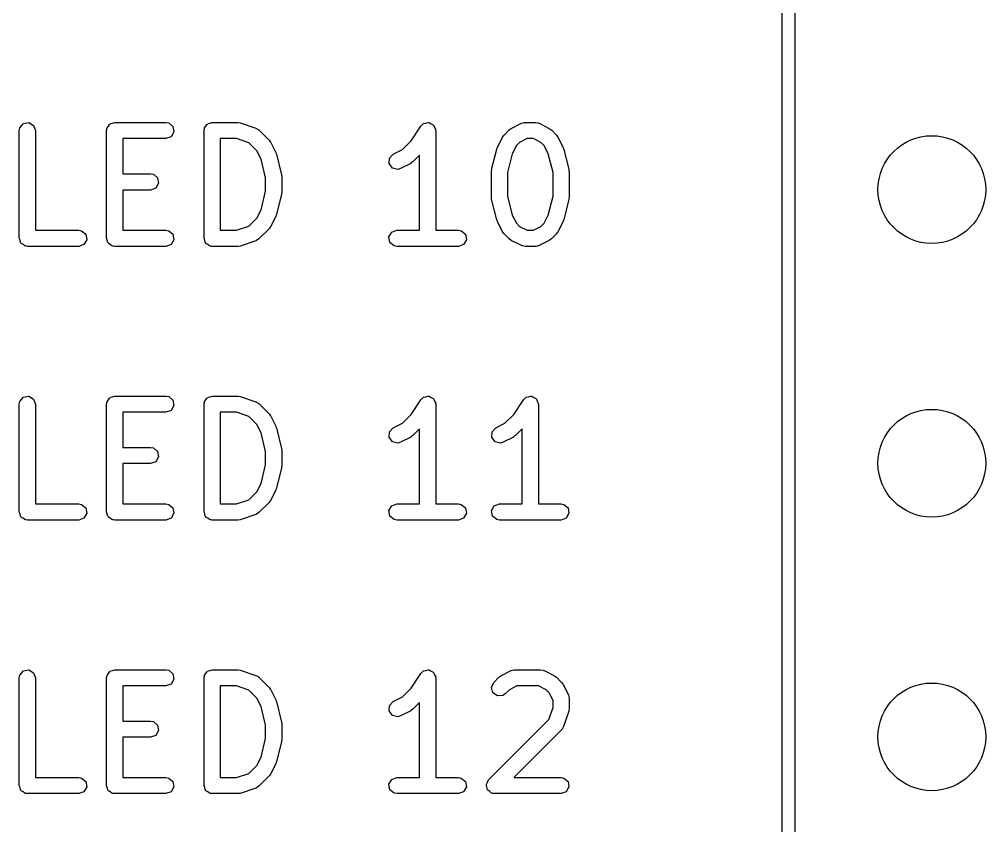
# Model space of a CAD drawing. Extents: x 127.3 to 175.4, y -127 to -66.1.
# Drawn here: x 153.93 to 162.9, y -112.3 to -104.81 of the extents above; entities that cross this region are included whole.
import ezdxf

# ---------------------------------------------------------------- set-up
doc = ezdxf.new("R2010")
doc.units = 0
doc.layers.add('BLACK', color=7, linetype='CONTINUOUS')

msp = doc.modelspace()

# ---------------------------------------------------------------- linework, layer by layer
at = {"layer": 'BLACK', "linetype": 'CONTINUOUS'}
for p, q in [((161.009, -122.961), (161.009, -74.641)), ((161.129, -74.701), (161.129, -122.901)), ((153.931, -105.843), (153.936, -105.818)), ((153.936, -105.818), (153.969, -105.778)), ((153.969, -105.778), (154.019, -105.769)), ((154.019, -105.769), (154.064, -105.795)), ((154.064, -105.795), (154.081, -105.843)), ((154.744, -105.827), (154.745, -105.818)), ((154.745, -105.818), (154.758, -105.803)), ((154.758, -105.803), (154.767, -105.786)), ((154.767, -105.786), (154.774, -105.784)), ((154.774, -105.784), (154.778, -105.778)), ((154.778, -105.778), (154.797, -105.775)), ((154.797, -105.775), (154.816, -105.768)), ((154.816, -105.768), (155.292, -105.768)), ((155.292, -105.768), (155.318, -105.773)), ((155.318, -105.773), (155.357, -105.806)), ((155.357, -105.806), (155.366, -105.856)), ((155.648, -105.827), (155.65, -105.818)), ((155.65, -105.818), (155.663, -105.803)), ((155.663, -105.803), (155.672, -105.786)), ((155.672, -105.786), (155.679, -105.784)), ((155.679, -105.784), (155.683, -105.778)), ((155.683, -105.778), (155.702, -105.775)), ((155.702, -105.775), (155.72, -105.768)), ((155.72, -105.768), (155.959, -105.768)), ((155.959, -105.768), (155.981, -105.772)), ((155.981, -105.772), (155.982, -105.772)), ((155.982, -105.772), (156.125, -105.82)), ((156.125, -105.82), (156.148, -105.832)), ((157.567, -105.938), (157.658, -105.802)), ((157.658, -105.802), (157.676, -105.783)), ((157.676, -105.783), (157.68, -105.782)), ((157.68, -105.782), (157.683, -105.778)), ((157.683, -105.778), (157.704, -105.775)), ((157.704, -105.775), (157.725, -105.769)), ((157.725, -105.769), (157.729, -105.77)), ((157.729, -105.77), (157.733, -105.769)), ((157.733, -105.769), (157.752, -105.78)), ((157.752, -105.78), (157.772, -105.789)), ((157.772, -105.789), (157.774, -105.793)), ((157.774, -105.793), (157.778, -105.795)), ((157.778, -105.795), (157.785, -105.816)), ((157.785, -105.816), (157.795, -105.835)), ((158.496, -105.824), (158.592, -105.776)), ((158.592, -105.776), (158.617, -105.769)), ((158.617, -105.769), (158.621, -105.77)), ((158.621, -105.77), (158.625, -105.768)), ((158.625, -105.768), (158.72, -105.768)), ((158.72, -105.768), (158.746, -105.773)), ((158.746, -105.773), (158.75, -105.776)), ((158.75, -105.776), (158.754, -105.776)), ((158.754, -105.776), (158.849, -105.824)), ((153.931, -106.843), (153.931, -105.843)), ((154.081, -105.843), (154.081, -106.768)), ((154.741, -105.843), (154.742, -105.834)), ((154.741, -106.843), (154.741, -105.843)), ((154.742, -105.83), (154.744, -105.827)), ((154.742, -105.834), (154.742, -105.83)), ((155.34, -105.901), (155.292, -105.918)), ((155.366, -105.856), (155.34, -105.901)), ((155.645, -105.843), (155.647, -105.834)), ((155.645, -106.843), (155.645, -105.843)), ((155.647, -105.83), (155.648, -105.827)), ((155.647, -105.834), (155.647, -105.83)), ((156.148, -105.832), (156.15, -105.836)), ((156.15, -105.836), (156.154, -105.838)), ((156.154, -105.838), (156.25, -105.933)), ((157.795, -105.835), (157.794, -105.839)), ((157.794, -105.839), (157.795, -105.843)), ((157.795, -105.843), (157.795, -106.768)), ((158.368, -106), (158.415, -105.905)), ((158.415, -105.905), (158.429, -105.887)), ((158.429, -105.886), (158.477, -105.838)), ((158.429, -105.887), (158.429, -105.886)), ((158.477, -105.838), (158.495, -105.825)), ((158.495, -105.825), (158.496, -105.824)), ((158.849, -105.824), (158.867, -105.837)), ((158.867, -105.837), (158.869, -105.838)), ((158.869, -105.838), (158.916, -105.886)), ((158.916, -105.886), (158.929, -105.904)), ((158.929, -105.904), (158.93, -105.905)), ((158.93, -105.905), (158.978, -106)), ((155.292, -105.918), (154.891, -105.918)), ((154.891, -105.918), (154.891, -106.245)), ((155.795, -105.918), (155.795, -106.768)), ((155.946, -105.918), (155.795, -105.918)), ((156.061, -105.957), (155.946, -105.918)), ((156.135, -106.031), (156.061, -105.957)), ((156.25, -105.933), (156.263, -105.952)), ((156.263, -105.952), (156.264, -105.953)), ((156.264, -105.953), (156.311, -106.048)), ((157.486, -106.02), (157.567, -105.938)), ((158.367, -106.004), (158.368, -106)), ((158.544, -105.983), (158.506, -106.06)), ((158.574, -105.953), (158.544, -105.983)), ((158.643, -105.918), (158.574, -105.953)), ((158.703, -105.918), (158.643, -105.918)), ((158.771, -105.953), (158.703, -105.918)), ((158.802, -105.983), (158.771, -105.953)), ((158.84, -106.06), (158.802, -105.983)), ((158.978, -106), (158.982, -106.013)), ((156.174, -106.108), (156.135, -106.031)), ((156.311, -106.048), (156.315, -106.06)), ((156.315, -106.06), (156.317, -106.063)), ((156.317, -106.063), (156.365, -106.254)), ((157.366, -106.099), (157.401, -106.062)), ((157.401, -106.062), (157.486, -106.02)), ((157.645, -106.072), (157.583, -106.134)), ((157.645, -106.768), (157.645, -106.072)), ((158.314, -106.206), (158.362, -106.016)), ((158.362, -106.016), (158.367, -106.004)), ((158.506, -106.06), (158.462, -106.234)), ((158.884, -106.234), (158.84, -106.06)), ((158.982, -106.013), (158.984, -106.016)), ((158.984, -106.016), (159.031, -106.206)), ((156.217, -106.281), (156.174, -106.108)), ((157.363, -106.15), (157.366, -106.099)), ((157.393, -106.192), (157.363, -106.15)), ((157.564, -106.149), (157.468, -106.196)), ((157.565, -106.147), (157.564, -106.149)), ((157.583, -106.134), (157.565, -106.147)), ((154.891, -106.245), (155.149, -106.245)), ((155.149, -106.245), (155.175, -106.249)), ((155.175, -106.249), (155.214, -106.282)), ((156.365, -106.254), (156.366, -106.269)), ((156.366, -106.269), (156.367, -106.272)), ((157.443, -106.204), (157.393, -106.192)), ((157.468, -106.196), (157.443, -106.204)), ((158.312, -106.224), (158.315, -106.21)), ((158.312, -106.462), (158.312, -106.224)), ((158.315, -106.21), (158.314, -106.206)), ((158.462, -106.234), (158.462, -106.453)), ((158.884, -106.453), (158.884, -106.234)), ((159.031, -106.206), (159.032, -106.221)), ((159.032, -106.221), (159.034, -106.224)), ((159.034, -106.224), (159.034, -106.462)), ((155.223, -106.333), (155.197, -106.377)), ((155.214, -106.282), (155.223, -106.333)), ((156.217, -106.406), (156.217, -106.281)), ((156.367, -106.272), (156.367, -106.415)), ((155.149, -106.395), (154.891, -106.395)), ((154.891, -106.395), (154.891, -106.768)), ((155.197, -106.377), (155.149, -106.395)), ((156.174, -106.579), (156.217, -106.406)), ((156.365, -106.433), (156.317, -106.623)), ((156.367, -106.415), (156.364, -106.43)), ((156.364, -106.43), (156.365, -106.433)), ((158.313, -106.466), (158.312, -106.462)), ((158.314, -106.481), (158.313, -106.466)), ((158.362, -106.671), (158.314, -106.481)), ((158.462, -106.453), (158.506, -106.627)), ((158.84, -106.627), (158.884, -106.453)), ((159.031, -106.481), (158.984, -106.671)), ((159.034, -106.462), (159.031, -106.477)), ((159.031, -106.477), (159.031, -106.481)), ((156.135, -106.656), (156.174, -106.579)), ((156.317, -106.623), (156.312, -106.635)), ((158.506, -106.627), (158.544, -106.704)), ((158.802, -106.704), (158.84, -106.627)), ((156.061, -106.73), (156.135, -106.656)), ((156.311, -106.639), (156.264, -106.734)), ((156.312, -106.635), (156.311, -106.639)), ((158.364, -106.674), (158.362, -106.671)), ((158.368, -106.686), (158.364, -106.674)), ((158.415, -106.782), (158.368, -106.686)), ((158.544, -106.704), (158.574, -106.734)), ((158.771, -106.734), (158.802, -106.704)), ((158.978, -106.686), (158.93, -106.782)), ((158.984, -106.671), (158.978, -106.683)), ((158.978, -106.683), (158.978, -106.686)), ((154.081, -106.768), (154.482, -106.768)), ((154.482, -106.768), (154.508, -106.773)), ((154.508, -106.773), (154.547, -106.806)), ((154.547, -106.806), (154.556, -106.856)), ((154.891, -106.768), (155.292, -106.768)), ((155.292, -106.768), (155.318, -106.773)), ((155.318, -106.773), (155.357, -106.806)), ((155.357, -106.806), (155.366, -106.856)), ((155.795, -106.768), (155.946, -106.768)), ((155.946, -106.768), (156.061, -106.73)), ((156.25, -106.754), (156.154, -106.849)), ((156.264, -106.734), (156.25, -106.752)), ((156.25, -106.752), (156.25, -106.754)), ((157.361, -106.83), (157.387, -106.786)), ((157.387, -106.786), (157.435, -106.768)), ((157.435, -106.768), (157.645, -106.768)), ((157.795, -106.768), (158.006, -106.768)), ((158.006, -106.768), (158.032, -106.773)), ((158.032, -106.773), (158.071, -106.806)), ((158.071, -106.806), (158.08, -106.856)), ((158.416, -106.783), (158.415, -106.782)), ((158.429, -106.801), (158.416, -106.783)), ((158.477, -106.849), (158.429, -106.801)), ((158.574, -106.734), (158.643, -106.768)), ((158.643, -106.768), (158.703, -106.768)), ((158.703, -106.768), (158.771, -106.734)), ((158.916, -106.801), (158.869, -106.849)), ((158.917, -106.8), (158.916, -106.801)), ((158.93, -106.782), (158.917, -106.8)), ((153.938, -106.862), (153.931, -106.843)), ((153.941, -106.881), (153.938, -106.862)), ((153.946, -106.885), (153.941, -106.881)), ((153.949, -106.892), (153.946, -106.885)), ((153.966, -106.901), (153.949, -106.892)), ((154.556, -106.856), (154.531, -106.901)), ((154.747, -106.862), (154.741, -106.843)), ((154.751, -106.881), (154.747, -106.862)), ((154.756, -106.885), (154.751, -106.881)), ((154.758, -106.892), (154.756, -106.885)), ((154.775, -106.901), (154.758, -106.892)), ((155.366, -106.856), (155.34, -106.901)), ((155.652, -106.862), (155.645, -106.843)), ((155.656, -106.881), (155.652, -106.862)), ((155.661, -106.885), (155.656, -106.881)), ((155.663, -106.892), (155.661, -106.885)), ((155.68, -106.901), (155.663, -106.892)), ((156.125, -106.867), (155.982, -106.915)), ((156.129, -106.864), (156.125, -106.867)), ((156.133, -106.864), (156.129, -106.864)), ((156.154, -106.849), (156.133, -106.864)), ((157.37, -106.881), (157.361, -106.83)), ((157.409, -106.914), (157.37, -106.881)), ((158.08, -106.856), (158.054, -106.901)), ((158.478, -106.849), (158.477, -106.849)), ((158.496, -106.863), (158.478, -106.849)), ((158.592, -106.91), (158.496, -106.863)), ((158.849, -106.863), (158.754, -106.91)), ((158.85, -106.862), (158.849, -106.863)), ((158.869, -106.849), (158.85, -106.862)), ((153.981, -106.914), (153.966, -106.901)), ((153.99, -106.916), (153.981, -106.914)), ((153.993, -106.917), (153.99, -106.916)), ((153.996, -106.917), (153.993, -106.917)), ((154.006, -106.918), (153.996, -106.917)), ((154.482, -106.918), (154.006, -106.918)), ((154.531, -106.901), (154.482, -106.918)), ((154.79, -106.914), (154.775, -106.901)), ((154.8, -106.916), (154.79, -106.914)), ((154.803, -106.917), (154.8, -106.916)), ((154.806, -106.917), (154.803, -106.917)), ((154.816, -106.918), (154.806, -106.917)), ((155.292, -106.918), (154.816, -106.918)), ((155.34, -106.901), (155.292, -106.918)), ((155.695, -106.914), (155.68, -106.901)), ((155.705, -106.916), (155.695, -106.914)), ((155.707, -106.917), (155.705, -106.916)), ((155.711, -106.917), (155.707, -106.917)), ((155.72, -106.918), (155.711, -106.917)), ((155.959, -106.918), (155.72, -106.918)), ((155.96, -106.918), (155.959, -106.918)), ((155.982, -106.915), (155.96, -106.918)), ((157.435, -106.918), (157.409, -106.914)), ((158.006, -106.918), (157.435, -106.918)), ((158.054, -106.901), (158.006, -106.918)), ((158.596, -106.911), (158.592, -106.91)), ((158.6, -106.914), (158.596, -106.911)), ((158.625, -106.918), (158.6, -106.914)), ((158.72, -106.918), (158.625, -106.918)), ((158.725, -106.917), (158.72, -106.918)), ((158.729, -106.918), (158.725, -106.917)), ((158.754, -106.91), (158.729, -106.918)), ((153.936, -108.358), (153.969, -108.318)), ((153.969, -108.318), (154.019, -108.309)), ((154.019, -108.309), (154.064, -108.335)), ((154.758, -108.343), (154.767, -108.326)), ((154.767, -108.326), (154.774, -108.324)), ((154.774, -108.324), (154.778, -108.318)), ((154.778, -108.318), (154.797, -108.315)), ((154.797, -108.315), (154.816, -108.308)), ((154.816, -108.308), (155.292, -108.308)), ((155.292, -108.308), (155.318, -108.313)), ((155.318, -108.313), (155.357, -108.346)), ((155.663, -108.343), (155.672, -108.326)), ((155.672, -108.326), (155.679, -108.324)), ((155.679, -108.324), (155.683, -108.318)), ((155.683, -108.318), (155.702, -108.315)), ((155.702, -108.315), (155.72, -108.308)), ((155.72, -108.308), (155.959, -108.308)), ((155.959, -108.308), (155.981, -108.312)), ((155.981, -108.312), (155.982, -108.312)), ((155.982, -108.312), (156.125, -108.36)), ((157.658, -108.342), (157.676, -108.323)), ((157.676, -108.323), (157.68, -108.322)), ((157.68, -108.322), (157.683, -108.318)), ((157.683, -108.318), (157.704, -108.315)), ((157.704, -108.315), (157.725, -108.309)), ((157.725, -108.309), (157.729, -108.31)), ((157.729, -108.31), (157.733, -108.309)), ((157.733, -108.309), (157.752, -108.32)), ((157.752, -108.32), (157.772, -108.329)), ((157.772, -108.329), (157.774, -108.333)), ((157.774, -108.333), (157.778, -108.335)), ((158.61, -108.342), (158.628, -108.323)), ((158.628, -108.323), (158.633, -108.322)), ((158.633, -108.322), (158.635, -108.318)), ((158.635, -108.318), (158.657, -108.315)), ((158.657, -108.315), (158.678, -108.309)), ((158.678, -108.309), (158.682, -108.31)), ((158.682, -108.31), (158.686, -108.309)), ((158.686, -108.309), (158.705, -108.32)), ((158.705, -108.32), (158.725, -108.329)), ((158.725, -108.329), (158.727, -108.333)), ((158.727, -108.333), (158.73, -108.335)), ((153.931, -108.383), (153.936, -108.358)), ((153.931, -109.383), (153.931, -108.383)), ((154.064, -108.335), (154.081, -108.383)), ((154.081, -108.383), (154.081, -109.308)), ((154.741, -108.383), (154.742, -108.374)), ((154.741, -109.383), (154.741, -108.383)), ((154.742, -108.37), (154.744, -108.367)), ((154.742, -108.374), (154.742, -108.37)), ((154.744, -108.367), (154.745, -108.358)), ((154.745, -108.358), (154.758, -108.343)), ((155.366, -108.396), (155.34, -108.441)), ((155.357, -108.346), (155.366, -108.396)), ((155.645, -108.383), (155.647, -108.374)), ((155.645, -109.383), (155.645, -108.383)), ((155.647, -108.37), (155.648, -108.367)), ((155.647, -108.374), (155.647, -108.37)), ((155.648, -108.367), (155.65, -108.358)), ((155.65, -108.358), (155.663, -108.343)), ((156.125, -108.36), (156.148, -108.372)), ((156.148, -108.372), (156.15, -108.376)), ((156.15, -108.376), (156.154, -108.378)), ((156.154, -108.378), (156.25, -108.473)), ((157.567, -108.478), (157.658, -108.342)), ((157.778, -108.335), (157.785, -108.356)), ((157.785, -108.356), (157.795, -108.375)), ((157.795, -108.375), (157.794, -108.379)), ((157.794, -108.379), (157.795, -108.383)), ((157.795, -108.383), (157.795, -109.308)), ((158.519, -108.478), (158.61, -108.342)), ((158.73, -108.335), (158.738, -108.356)), ((158.738, -108.356), (158.747, -108.375)), ((158.747, -108.375), (158.746, -108.379)), ((158.746, -108.379), (158.748, -108.383)), ((158.748, -108.383), (158.748, -109.308)), ((155.292, -108.458), (154.891, -108.458)), ((154.891, -108.458), (154.891, -108.785)), ((155.34, -108.441), (155.292, -108.458)), ((155.795, -108.458), (155.795, -109.308)), ((155.946, -108.458), (155.795, -108.458)), ((156.061, -108.497), (155.946, -108.458)), ((156.135, -108.571), (156.061, -108.497)), ((156.25, -108.473), (156.263, -108.492)), ((156.263, -108.492), (156.264, -108.493)), ((156.264, -108.493), (156.311, -108.588)), ((157.486, -108.56), (157.567, -108.478)), ((158.438, -108.56), (158.519, -108.478)), ((156.174, -108.648), (156.135, -108.571)), ((156.311, -108.588), (156.315, -108.6)), ((156.315, -108.6), (156.317, -108.603)), ((157.366, -108.639), (157.401, -108.602)), ((157.401, -108.602), (157.486, -108.56)), ((158.318, -108.639), (158.354, -108.602)), ((158.354, -108.602), (158.438, -108.56)), ((156.217, -108.821), (156.174, -108.648)), ((156.317, -108.603), (156.365, -108.794)), ((157.363, -108.69), (157.366, -108.639)), ((157.393, -108.732), (157.363, -108.69)), ((157.564, -108.689), (157.468, -108.736)), ((157.565, -108.687), (157.564, -108.689)), ((157.583, -108.674), (157.565, -108.687)), ((157.645, -108.612), (157.583, -108.674)), ((157.645, -109.308), (157.645, -108.612)), ((158.315, -108.69), (158.318, -108.639)), ((158.346, -108.732), (158.315, -108.69)), ((158.516, -108.689), (158.421, -108.736)), ((158.517, -108.687), (158.516, -108.689)), ((158.535, -108.674), (158.517, -108.687)), ((158.598, -108.612), (158.535, -108.674)), ((158.598, -109.308), (158.598, -108.612)), ((157.443, -108.744), (157.393, -108.732)), ((157.468, -108.736), (157.443, -108.744)), ((158.396, -108.744), (158.346, -108.732)), ((158.421, -108.736), (158.396, -108.744)), ((154.891, -108.785), (155.149, -108.785)), ((155.149, -108.785), (155.175, -108.789)), ((155.175, -108.789), (155.214, -108.822)), ((155.214, -108.822), (155.223, -108.873)), ((156.217, -108.946), (156.217, -108.821)), ((156.365, -108.794), (156.366, -108.809)), ((156.366, -108.809), (156.367, -108.812)), ((156.367, -108.812), (156.367, -108.955)), ((155.149, -108.935), (154.891, -108.935)), ((154.891, -108.935), (154.891, -109.308)), ((155.197, -108.917), (155.149, -108.935)), ((155.223, -108.873), (155.197, -108.917)), ((156.174, -109.119), (156.217, -108.946)), ((156.367, -108.955), (156.364, -108.97)), ((156.365, -108.973), (156.317, -109.163)), ((156.364, -108.97), (156.365, -108.973)), ((156.135, -109.196), (156.174, -109.119)), ((156.061, -109.27), (156.135, -109.196)), ((156.311, -109.179), (156.264, -109.274)), ((156.312, -109.175), (156.311, -109.179)), ((156.317, -109.163), (156.312, -109.175)), ((154.081, -109.308), (154.482, -109.308)), ((154.482, -109.308), (154.508, -109.313)), ((154.508, -109.313), (154.547, -109.346)), ((154.891, -109.308), (155.292, -109.308)), ((155.292, -109.308), (155.318, -109.313)), ((155.318, -109.313), (155.357, -109.346)), ((155.795, -109.308), (155.946, -109.308)), ((155.946, -109.308), (156.061, -109.27)), ((156.25, -109.294), (156.154, -109.389)), ((156.264, -109.274), (156.25, -109.292)), ((156.25, -109.292), (156.25, -109.294)), ((157.387, -109.326), (157.435, -109.308)), ((157.435, -109.308), (157.645, -109.308)), ((157.795, -109.308), (158.006, -109.308)), ((158.006, -109.308), (158.032, -109.313)), ((158.032, -109.313), (158.071, -109.346)), ((158.339, -109.326), (158.387, -109.308)), ((158.387, -109.308), (158.598, -109.308)), ((158.748, -109.308), (158.959, -109.308)), ((158.959, -109.308), (158.984, -109.313)), ((158.984, -109.313), (159.024, -109.346)), ((153.938, -109.402), (153.931, -109.383)), ((153.941, -109.421), (153.938, -109.402)), ((154.556, -109.396), (154.531, -109.441)), ((154.547, -109.346), (154.556, -109.396)), ((154.747, -109.402), (154.741, -109.383)), ((154.751, -109.421), (154.747, -109.402)), ((155.366, -109.396), (155.34, -109.441)), ((155.357, -109.346), (155.366, -109.396)), ((155.652, -109.402), (155.645, -109.383)), ((155.656, -109.421), (155.652, -109.402)), ((156.125, -109.407), (155.982, -109.455)), ((156.129, -109.404), (156.125, -109.407)), ((156.133, -109.404), (156.129, -109.404)), ((156.154, -109.389), (156.133, -109.404)), ((157.361, -109.37), (157.387, -109.326)), ((157.37, -109.421), (157.361, -109.37)), ((158.08, -109.396), (158.054, -109.441)), ((158.071, -109.346), (158.08, -109.396)), ((158.313, -109.37), (158.339, -109.326)), ((158.322, -109.421), (158.313, -109.37)), ((159.032, -109.396), (159.007, -109.441)), ((159.024, -109.346), (159.032, -109.396)), ((153.946, -109.425), (153.941, -109.421)), ((153.949, -109.432), (153.946, -109.425)), ((153.966, -109.441), (153.949, -109.432)), ((153.981, -109.454), (153.966, -109.441)), ((153.99, -109.456), (153.981, -109.454)), ((153.993, -109.457), (153.99, -109.456)), ((153.996, -109.457), (153.993, -109.457)), ((154.006, -109.458), (153.996, -109.457)), ((154.482, -109.458), (154.006, -109.458)), ((154.531, -109.441), (154.482, -109.458)), ((154.756, -109.425), (154.751, -109.421)), ((154.758, -109.432), (154.756, -109.425)), ((154.775, -109.441), (154.758, -109.432)), ((154.79, -109.454), (154.775, -109.441)), ((154.8, -109.456), (154.79, -109.454)), ((154.803, -109.457), (154.8, -109.456)), ((154.806, -109.457), (154.803, -109.457)), ((154.816, -109.458), (154.806, -109.457)), ((155.292, -109.458), (154.816, -109.458)), ((155.34, -109.441), (155.292, -109.458)), ((155.661, -109.425), (155.656, -109.421)), ((155.663, -109.432), (155.661, -109.425)), ((155.68, -109.441), (155.663, -109.432)), ((155.695, -109.454), (155.68, -109.441)), ((155.705, -109.456), (155.695, -109.454)), ((155.707, -109.457), (155.705, -109.456)), ((155.711, -109.457), (155.707, -109.457)), ((155.72, -109.458), (155.711, -109.457)), ((155.959, -109.458), (155.72, -109.458)), ((155.96, -109.458), (155.959, -109.458)), ((155.982, -109.455), (155.96, -109.458)), ((157.409, -109.454), (157.37, -109.421)), ((157.435, -109.458), (157.409, -109.454)), ((158.006, -109.458), (157.435, -109.458)), ((158.054, -109.441), (158.006, -109.458)), ((158.361, -109.454), (158.322, -109.421)), ((158.387, -109.458), (158.361, -109.454)), ((158.959, -109.458), (158.387, -109.458)), ((159.007, -109.441), (158.959, -109.458)), ((153.931, -110.923), (153.936, -110.898)), ((153.931, -111.923), (153.931, -110.923)), ((153.936, -110.898), (153.969, -110.858)), ((153.969, -110.858), (154.019, -110.849)), ((154.019, -110.849), (154.064, -110.875)), ((154.064, -110.875), (154.081, -110.923)), ((154.081, -110.923), (154.081, -111.848)), ((154.741, -110.923), (154.742, -110.914)), ((154.741, -111.923), (154.741, -110.923)), ((154.742, -110.91), (154.744, -110.907)), ((154.742, -110.914), (154.742, -110.91)), ((154.744, -110.907), (154.745, -110.898)), ((154.745, -110.898), (154.758, -110.883)), ((154.758, -110.883), (154.767, -110.866)), ((154.767, -110.866), (154.774, -110.864)), ((154.774, -110.864), (154.778, -110.858)), ((154.778, -110.858), (154.797, -110.855)), ((154.797, -110.855), (154.816, -110.848)), ((154.816, -110.848), (155.292, -110.848)), ((155.292, -110.848), (155.318, -110.853)), ((155.318, -110.853), (155.357, -110.886)), ((155.357, -110.886), (155.366, -110.936)), ((155.645, -110.923), (155.647, -110.914)), ((155.645, -111.923), (155.645, -110.923)), ((155.647, -110.91), (155.648, -110.907)), ((155.647, -110.914), (155.647, -110.91)), ((155.648, -110.907), (155.65, -110.898)), ((155.65, -110.898), (155.663, -110.883)), ((155.663, -110.883), (155.672, -110.866)), ((155.672, -110.866), (155.679, -110.864)), ((155.679, -110.864), (155.683, -110.858)), ((155.683, -110.858), (155.702, -110.855)), ((155.702, -110.855), (155.72, -110.848)), ((155.72, -110.848), (155.959, -110.848)), ((155.959, -110.848), (155.981, -110.852)), ((155.981, -110.852), (155.982, -110.852)), ((155.982, -110.852), (156.125, -110.9)), ((156.125, -110.9), (156.148, -110.912)), ((156.148, -110.912), (156.15, -110.916)), ((156.15, -110.916), (156.154, -110.918)), ((156.154, -110.918), (156.25, -111.013)), ((157.567, -111.018), (157.658, -110.882)), ((157.658, -110.882), (157.676, -110.863)), ((157.676, -110.863), (157.68, -110.862)), ((157.68, -110.862), (157.683, -110.858)), ((157.683, -110.858), (157.704, -110.855)), ((157.704, -110.855), (157.725, -110.849)), ((157.725, -110.849), (157.729, -110.85)), ((157.729, -110.85), (157.733, -110.849)), ((157.733, -110.849), (157.752, -110.86)), ((157.752, -110.86), (157.772, -110.869)), ((157.772, -110.869), (157.774, -110.873)), ((157.774, -110.873), (157.778, -110.875)), ((157.778, -110.875), (157.785, -110.896)), ((157.785, -110.896), (157.795, -110.915)), ((157.795, -110.915), (157.794, -110.919)), ((157.794, -110.919), (157.795, -110.923)), ((157.795, -110.923), (157.795, -111.848)), ((158.334, -110.966), (158.382, -110.918)), ((158.382, -110.918), (158.4, -110.905)), ((158.4, -110.905), (158.401, -110.904)), ((158.401, -110.904), (158.496, -110.856)), ((158.496, -110.856), (158.521, -110.849)), ((158.521, -110.849), (158.526, -110.85)), ((158.526, -110.85), (158.53, -110.848)), ((158.53, -110.848), (158.768, -110.848)), ((158.768, -110.848), (158.794, -110.853)), ((158.794, -110.853), (158.797, -110.856)), ((158.797, -110.856), (158.802, -110.856)), ((158.802, -110.856), (158.897, -110.904)), ((158.897, -110.904), (158.915, -110.917)), ((158.915, -110.917), (158.916, -110.918)), ((158.916, -110.918), (158.964, -110.966)), ((155.292, -110.998), (154.891, -110.998)), ((154.891, -110.998), (154.891, -111.325)), ((155.34, -110.981), (155.292, -110.998)), ((155.366, -110.936), (155.34, -110.981)), ((155.795, -110.998), (155.795, -111.848)), ((155.946, -110.998), (155.795, -110.998)), ((156.061, -111.037), (155.946, -110.998)), ((156.25, -111.013), (156.263, -111.032)), ((157.486, -111.1), (157.567, -111.018)), ((158.312, -111.012), (158.334, -110.966)), ((158.326, -111.062), (158.312, -111.012)), ((158.548, -110.998), (158.479, -111.033)), ((158.75, -110.998), (158.548, -110.998)), ((158.819, -111.033), (158.75, -110.998)), ((158.964, -110.966), (158.977, -110.984)), ((158.977, -110.984), (158.978, -110.985)), ((158.978, -110.985), (159.026, -111.08)), ((156.135, -111.111), (156.061, -111.037)), ((156.174, -111.188), (156.135, -111.111)), ((156.263, -111.032), (156.264, -111.033)), ((156.264, -111.033), (156.311, -111.128)), ((157.401, -111.142), (157.486, -111.1)), ((158.368, -111.091), (158.326, -111.062)), ((158.419, -111.087), (158.368, -111.091)), ((158.44, -111.072), (158.419, -111.087)), ((158.479, -111.033), (158.44, -111.072)), ((158.849, -111.063), (158.819, -111.033)), ((158.884, -111.132), (158.849, -111.063)), ((159.026, -111.08), (159.033, -111.105)), ((159.033, -111.105), (159.032, -111.11)), ((159.032, -111.11), (159.034, -111.114)), ((156.217, -111.361), (156.174, -111.188)), ((156.311, -111.128), (156.315, -111.14)), ((156.315, -111.14), (156.317, -111.143)), ((156.317, -111.143), (156.365, -111.334)), ((157.363, -111.23), (157.366, -111.179)), ((157.366, -111.179), (157.401, -111.142)), ((157.645, -111.152), (157.583, -111.214)), ((157.645, -111.848), (157.645, -111.152)), ((158.845, -111.311), (158.884, -111.197)), ((158.884, -111.197), (158.884, -111.132)), ((159.034, -111.114), (159.034, -111.209)), ((157.393, -111.272), (157.363, -111.23)), ((157.443, -111.284), (157.393, -111.272)), ((157.468, -111.276), (157.443, -111.284)), ((157.564, -111.229), (157.468, -111.276)), ((157.565, -111.227), (157.564, -111.229)), ((157.583, -111.214), (157.565, -111.227)), ((159.03, -111.233), (158.982, -111.376)), ((159.034, -111.209), (159.03, -111.231)), ((159.03, -111.231), (159.03, -111.233)), ((154.891, -111.325), (155.149, -111.325)), ((155.149, -111.325), (155.175, -111.329)), ((155.175, -111.329), (155.214, -111.362)), ((155.214, -111.362), (155.223, -111.413)), ((156.217, -111.486), (156.217, -111.361)), ((156.365, -111.334), (156.366, -111.349)), ((156.366, -111.349), (156.367, -111.352)), ((156.367, -111.352), (156.367, -111.495)), ((158.286, -111.87), (158.845, -111.311)), ((158.982, -111.376), (158.97, -111.399)), ((155.197, -111.457), (155.149, -111.475)), ((155.223, -111.413), (155.197, -111.457)), ((158.964, -111.405), (158.521, -111.848)), ((158.966, -111.401), (158.964, -111.405)), ((158.97, -111.399), (158.966, -111.401)), ((155.149, -111.475), (154.891, -111.475)), ((154.891, -111.475), (154.891, -111.848)), ((156.174, -111.659), (156.217, -111.486)), ((156.365, -111.513), (156.317, -111.703)), ((156.367, -111.495), (156.364, -111.51)), ((156.364, -111.51), (156.365, -111.513)), ((156.061, -111.81), (156.135, -111.736)), ((156.135, -111.736), (156.174, -111.659)), ((156.311, -111.719), (156.264, -111.814)), ((156.312, -111.715), (156.311, -111.719)), ((156.317, -111.703), (156.312, -111.715)), ((155.946, -111.848), (156.061, -111.81)), ((156.264, -111.814), (156.25, -111.832)), ((154.081, -111.848), (154.482, -111.848)), ((154.482, -111.848), (154.508, -111.853)), ((154.508, -111.853), (154.547, -111.886)), ((154.547, -111.886), (154.556, -111.936)), ((154.891, -111.848), (155.292, -111.848)), ((155.292, -111.848), (155.318, -111.853)), ((155.318, -111.853), (155.357, -111.886)), ((155.357, -111.886), (155.366, -111.936)), ((155.795, -111.848), (155.946, -111.848)), ((156.25, -111.834), (156.154, -111.929)), ((156.25, -111.832), (156.25, -111.834)), ((157.361, -111.91), (157.387, -111.866)), ((157.37, -111.961), (157.361, -111.91)), ((157.387, -111.866), (157.435, -111.848)), ((157.435, -111.848), (157.645, -111.848)), ((157.795, -111.848), (158.006, -111.848)), ((158.006, -111.848), (158.032, -111.853)), ((158.032, -111.853), (158.071, -111.886)), ((158.071, -111.886), (158.08, -111.936)), ((158.265, -111.917), (158.266, -111.914)), ((158.271, -111.939), (158.265, -111.917)), ((158.266, -111.91), (158.277, -111.891)), ((158.266, -111.914), (158.266, -111.91)), ((158.277, -111.891), (158.286, -111.87)), ((158.521, -111.848), (158.959, -111.848)), ((158.959, -111.848), (158.984, -111.853)), ((158.984, -111.853), (159.024, -111.886)), ((159.024, -111.886), (159.032, -111.936)), ((153.938, -111.942), (153.931, -111.923)), ((153.941, -111.961), (153.938, -111.942)), ((153.946, -111.965), (153.941, -111.961)), ((153.949, -111.972), (153.946, -111.965)), ((153.966, -111.981), (153.949, -111.972)), ((153.981, -111.994), (153.966, -111.981)), ((153.99, -111.996), (153.981, -111.994)), ((153.993, -111.997), (153.99, -111.996)), ((153.996, -111.997), (153.993, -111.997)), ((154.006, -111.998), (153.996, -111.997)), ((154.482, -111.998), (154.006, -111.998)), ((154.531, -111.981), (154.482, -111.998)), ((154.556, -111.936), (154.531, -111.981)), ((154.747, -111.942), (154.741, -111.923)), ((154.751, -111.961), (154.747, -111.942)), ((154.756, -111.965), (154.751, -111.961)), ((154.758, -111.972), (154.756, -111.965)), ((154.775, -111.981), (154.758, -111.972)), ((154.79, -111.994), (154.775, -111.981)), ((154.8, -111.996), (154.79, -111.994)), ((154.803, -111.997), (154.8, -111.996)), ((154.806, -111.997), (154.803, -111.997)), ((154.816, -111.998), (154.806, -111.997)), ((155.292, -111.998), (154.816, -111.998)), ((155.34, -111.981), (155.292, -111.998)), ((155.366, -111.936), (155.34, -111.981)), ((155.652, -111.942), (155.645, -111.923)), ((155.656, -111.961), (155.652, -111.942)), ((155.661, -111.965), (155.656, -111.961)), ((155.663, -111.972), (155.661, -111.965)), ((155.68, -111.981), (155.663, -111.972)), ((155.695, -111.994), (155.68, -111.981)), ((155.705, -111.996), (155.695, -111.994)), ((155.707, -111.997), (155.705, -111.996)), ((155.711, -111.997), (155.707, -111.997)), ((155.72, -111.998), (155.711, -111.997)), ((155.959, -111.998), (155.72, -111.998)), ((155.96, -111.998), (155.959, -111.998)), ((155.982, -111.995), (155.96, -111.998)), ((156.125, -111.947), (155.982, -111.995)), ((156.129, -111.944), (156.125, -111.947)), ((156.133, -111.944), (156.129, -111.944)), ((156.154, -111.929), (156.133, -111.944)), ((157.409, -111.994), (157.37, -111.961)), ((157.435, -111.998), (157.409, -111.994)), ((158.006, -111.998), (157.435, -111.998)), ((158.054, -111.981), (158.006, -111.998)), ((158.08, -111.936), (158.054, -111.981)), ((158.275, -111.961), (158.271, -111.939)), ((158.277, -111.963), (158.275, -111.961)), ((158.278, -111.966), (158.277, -111.963)), ((158.297, -111.979), (158.278, -111.966)), ((158.314, -111.994), (158.297, -111.979)), ((158.318, -111.995), (158.314, -111.994)), ((158.32, -111.996), (158.318, -111.995)), ((158.323, -111.996), (158.32, -111.996)), ((158.34, -111.998), (158.323, -111.996)), ((158.959, -111.998), (158.34, -111.998)), ((159.007, -111.981), (158.959, -111.998)), ((159.032, -111.936), (159.007, -111.981))]:
    msp.add_line(p, q, dxfattribs=at)
at = {"layer": 'BLACK'}
for centre in [(162.399, -106.391), (162.399, -108.931), (162.399, -111.471)]:
    msp.add_circle(centre, 0.5, dxfattribs=at)

doc.saveas('drawing.dxf')
